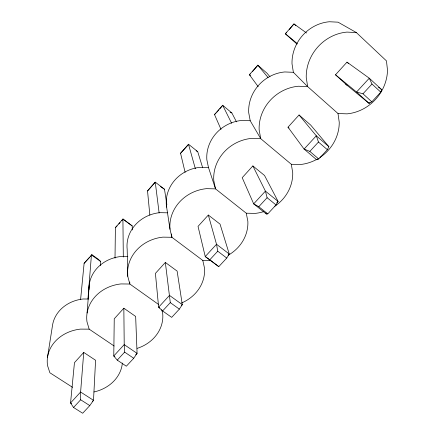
<?xml version="1.0" encoding="UTF-8"?>
<svg xmlns="http://www.w3.org/2000/svg" width="435" height="435" viewBox="0 0 435 435"><rect width="100%" height="100%" fill="white"/><g stroke="black" fill="none" stroke-linecap="round" stroke-linejoin="round"><path stroke-width="0.65" d="M115.014 258.145L115.4 227.608L122.915 219.039L132.18 225.901L132.332 229.941M100.507 265.616L100.719 261.56L98.375 259.303L91.926 254.709L84.118 263.295L80.584 299.677M83.737 352.426L80.611 392.027L80.665 399.776L73.553 407.481L82.672 413.25L89.784 405.594L93.509 400.309L95.586 360.272L83.737 352.426L74.461 362.654L70.546 402.973L73.553 407.481M87.973 298.78L91.432 254.948L100.719 261.56M87.082 313.021L89.371 283.816M47.502 357.271L52.499 325.467A35.028 30.358 -1.2 0 1 83.134 298.986L88.571 299.03M345.466 83.966L369.054 103.367L371.805 101.823L380.794 92.138L381.74 89.697L369.277 78.202L346.989 62.14L335.505 74.798L347.027 85.255M327.359 149.694L328.871 146.671L310.65 125.041L299.057 114.992L287.997 127.189L304.087 149.069L316.691 159.797L318.735 158.987L327.359 149.694L318.469 142.033L316.294 135.802L299.057 114.992M276.056 204.956L278.085 201.4L264.534 175.484L252.871 165.925L242.203 177.687L253.687 203.863L266.378 214.015L267.77 213.884L276.056 204.956L267.101 197.713L265.41 191.117L252.871 165.925M226.755 258.058L229.261 254.013L220.05 224.134L208.327 215.042L198.034 226.39L205.238 256.536L218.789 266.639L226.755 258.058L217.745 251.202L216.516 244.28L208.327 215.042M179.35 309.122L182.292 304.625L177.121 271.092L165.343 262.441L155.409 273.397L158.634 307.202L162.619 310.949L171.684 317.376L179.35 309.122L170.292 302.635L165.343 262.441M256.884 66.544L257.803 65.163L266.938 73.156L269.972 76.756M133.724 358.261L137.074 353.356L135.655 316.446L123.839 308.208L114.242 318.79L113.769 355.982L117.249 360.126L126.346 366.21L133.724 358.261L124.633 352.122L124.214 344.623L123.839 308.208M149.847 215.14L147.536 190.949L155.257 182.145L164.495 189.268L166.861 204.608M185.125 172.38L180.558 153.278L188.491 144.23L197.702 151.63L202.672 167.747M221.002 129.374L214.504 114.557L222.66 105.248L231.839 112.942L236.499 121.86M89.382 257.607L84.118 263.295M90.23 256.639L91.926 254.709M118.804 224.047L120.109 222.557M121.849 220.572L123.154 219.082M188.186 144.909L180.558 153.278M216.826 112.235L219.006 109.75M219.876 108.755L222.057 106.27M252.311 71.764L256.471 67.017M289.286 29.585L293.957 23.914L306.577 33.011M117.249 360.126L124.633 352.122M162.619 310.949L170.292 302.635M228.364 254.981L229.261 254.013L216.516 244.28L205.238 256.536L209.768 259.847L217.745 251.202M276.731 202.857L278.085 201.4L265.41 191.117L253.687 203.863L258.803 206.707L267.101 197.713M328.871 146.671L316.294 135.802L304.087 149.069L309.829 151.396L318.469 142.033M369.962 102.388L369.054 103.367L356.564 92.019L362.98 93.791L371.985 84.031L369.277 78.202L356.564 92.019L335.505 74.798M92.595 401.293L93.509 400.309L80.611 392.027L70.546 402.973L71.666 403.685M135.715 354.824L137.074 353.356L124.214 344.623L113.769 355.982L114.889 356.733M181.39 305.598L182.292 304.625L169.481 295.408L158.634 307.202L159.705 307.964M316.691 159.797L317.588 158.824M115.4 227.608L117.091 225.895M147.536 190.949L155.257 182.145L159.128 212.981M214.504 114.557L215.918 113.187M250.234 73.961L249.407 74.733L258.211 86.695M286.719 32.516L285.322 33.767L297.029 44.142M114.149 346.021L89.164 329.154L80.393 329.116A37.633 32.07 -1.8 0 0 47.573 365.688L49.878 372.762L72.602 387.346M158.634 304.505L129.815 284.022L127.765 276.328A38.617 34.637 -8.6 0 1 162.935 237.135L171.912 237.292L202.797 260.445L210.893 260.56M127.825 256.623L120.848 256.519A35.425 31.478 -3.9 0 0 89.039 289.552M316.424 159.563A41.156 38.182 -37.8 0 1 300.275 164.522L291.303 164.272L260.739 138.678L250.212 120.745L241.697 120.451A37.105 34.811 -26.4 0 0 206.832 159.71L208.49 167.557L215.526 188.877L246.264 213.21L255.138 213.395A40.042 37.154 -25.5 0 0 263.898 211.551M167.497 212.818L159.808 212.655A35.871 32.625 -8.2 0 0 127.183 249.391L127.765 276.328M208.49 167.557L200.067 167.328A36.399 33.761 -15.3 0 0 166.349 205.287L170.003 229.267L171.912 237.292L171.401 233.986M338 113.53L347.076 113.85A42.614 38.987 -48.2 0 0 387.498 70.084L386.449 60.884L356.341 32.549L338.06 22.18L329.36 21.75A39.362 36.344 -50.2 0 0 292.01 63.798L293.375 72.313L307.648 86.608L338 113.53L339.246 122.333A41.156 38.182 -37.8 0 1 319.823 157.541M293.375 72.313L284.767 71.954A38.084 35.675 -39.7 0 0 248.695 112.573L250.212 120.745M356.341 32.549L346.94 32.098A42.614 38.987 -48.2 0 0 306.235 77.457L307.648 86.608L298.35 86.239A41.156 38.182 -37.8 0 0 259.151 129.924L260.739 138.678L251.555 138.39A40.042 37.154 -25.5 0 0 213.77 180.492L215.526 188.877L206.446 188.654A39.237 35.936 -15.3 0 0 170.003 229.267M230.137 112.279L231.839 112.942M196.147 150.842L197.702 151.63M80.665 399.776L89.784 405.594M164.495 189.268L160.58 186.626M378.493 87.326L379.576 88.115M380.658 88.903L381.74 89.697M132.18 225.901L122.915 219.039L123.306 257.031M209.768 259.847L218.789 266.639M258.803 206.707L267.77 213.884M297.268 43.538L285.322 33.767L293.957 23.914L295.871 25.665M309.829 151.396L318.735 158.987M287.997 127.189L289.003 128.053M250.424 75.614L249.407 74.733L257.803 65.163L268.063 77.555M362.98 93.791L371.805 101.823M346.989 62.14L348.489 63.515M371.985 84.031L380.794 92.138M222.66 105.248L231.648 123.306M265.812 212.791L266.378 214.015M89.164 329.154L86.978 321.775A38.095 33.337 -4.5 0 1 120.946 283.93L129.815 284.022L129.766 282.016M188.491 144.23L195.369 168.791M161.76 309.774L162.695 313.488A38.095 33.337 -4.5 0 1 137.112 348.386M166.349 205.287L166.795 207.174M202.797 260.445L204.532 268.188A38.617 34.637 -8.6 0 1 181.585 302.978M246.264 213.21L247.852 221.284A39.237 35.936 -15.3 0 1 228.092 255.285M291.303 164.272L292.722 172.7A40.042 37.154 -25.5 0 1 274.828 206.223M122.36 363.046A37.633 32.07 -1.8 0 1 93.96 391.968"/></g></svg>
